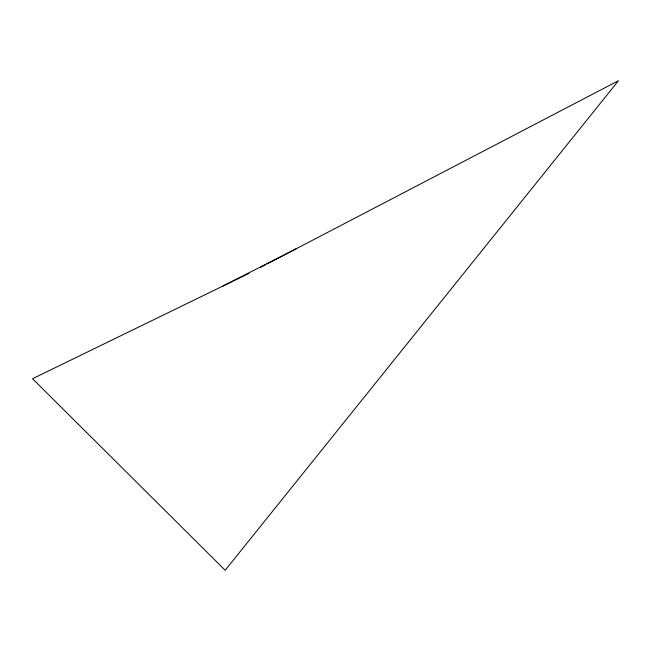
<?xml version="1.0" encoding="UTF-8"?>
<svg xmlns="http://www.w3.org/2000/svg" width="651" height="651" viewBox="0 0 651 651"><rect width="100%" height="100%" fill="white"/><g stroke="black" fill="none" stroke-linecap="round" stroke-linejoin="round"><path stroke-width="0.98" d="M260.758 267.252L265.258 264.9M267.065 263.964L618.45 80.732L225.173 570.268L32.55 378.727L249.032 273.33M222.772 286.115L296.01 248.869"/></g></svg>
